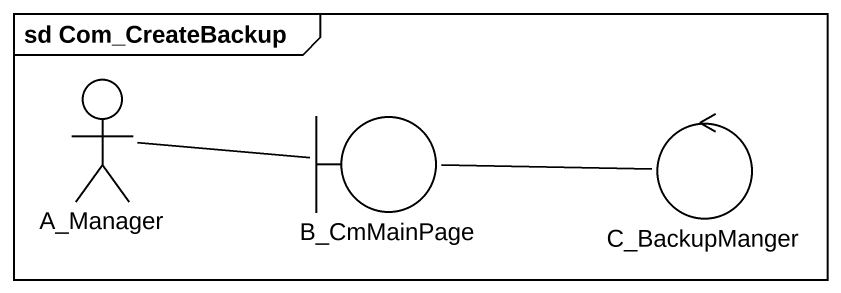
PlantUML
@startuml
mainframe sd Com_CreateBackup
actor A_Manager
boundary B_CmMainPage
control C_BackupManger
A_Manager -right- B_CmMainPage
B_CmMainPage -right- C_BackupManger
@enduml
